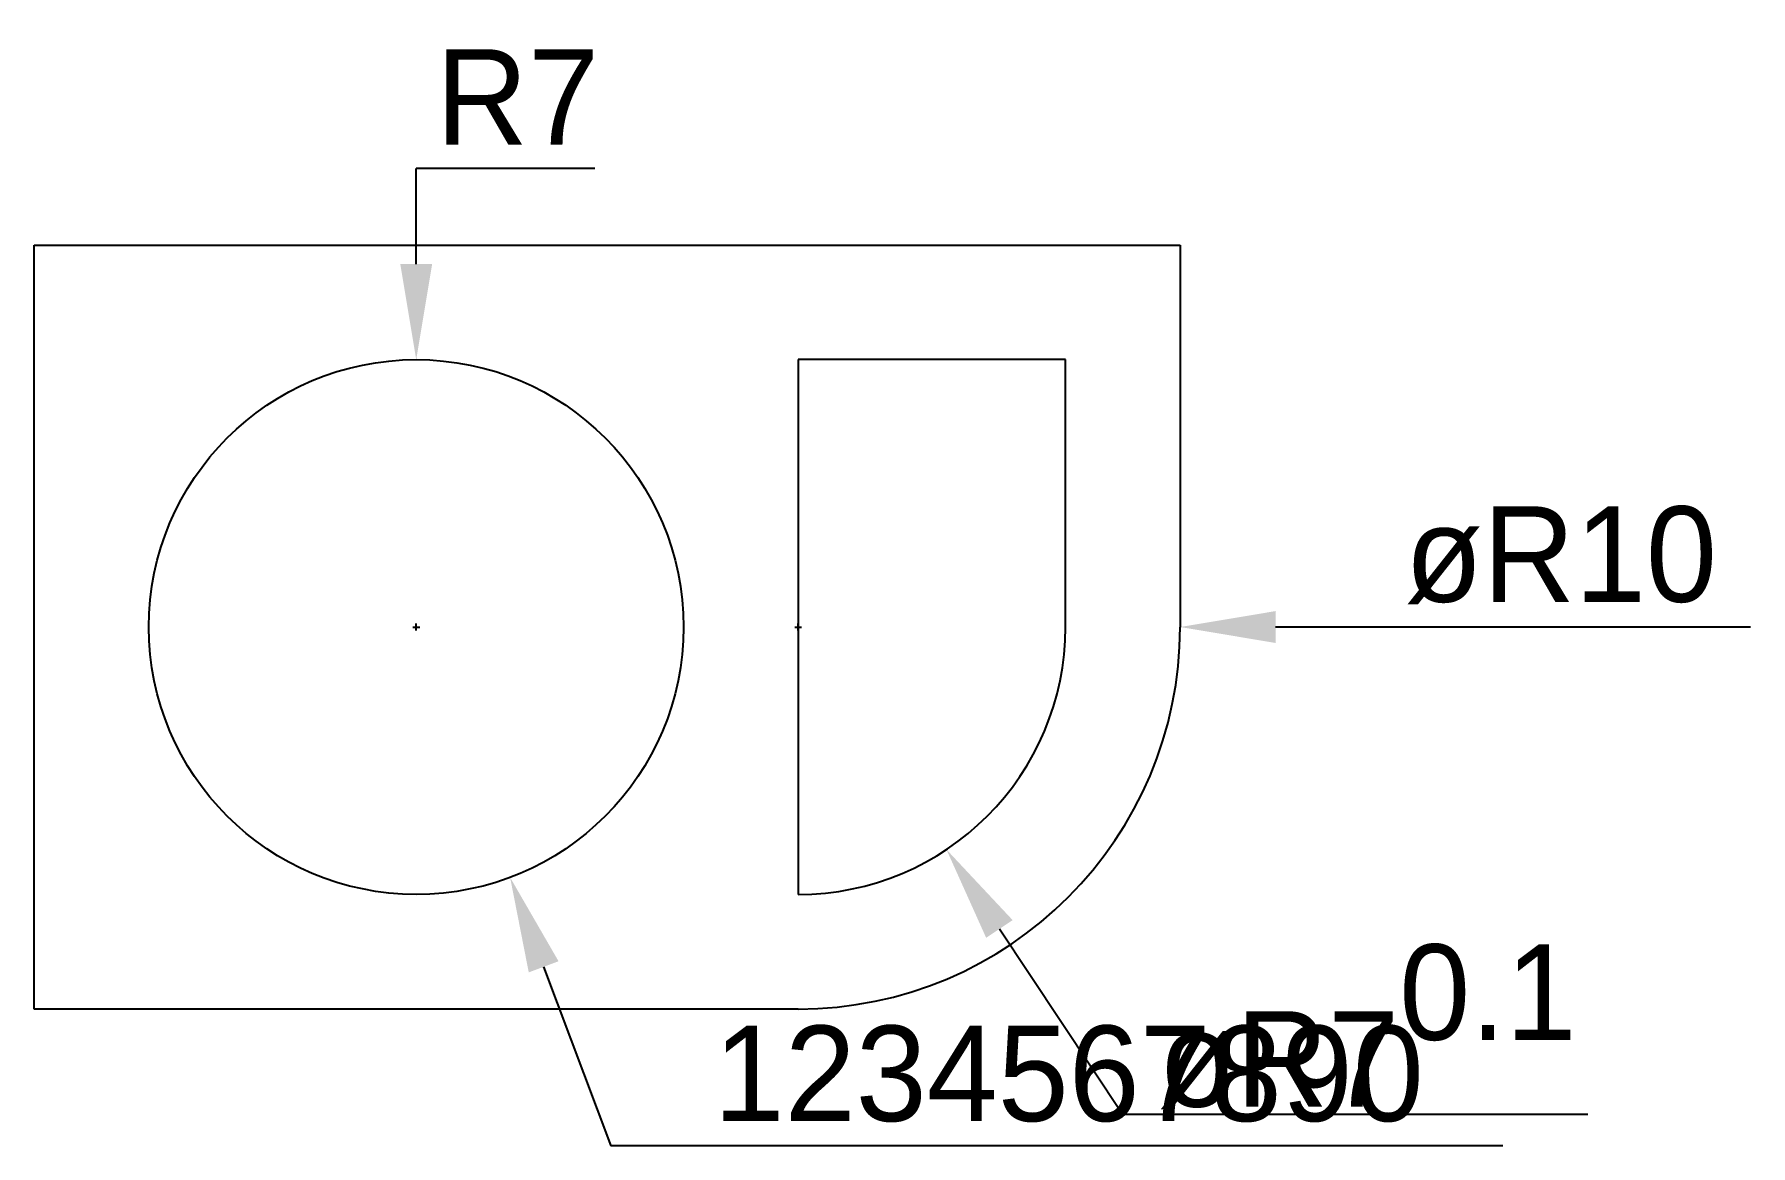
# Model space of a CAD drawing. Extents: x 10 to 54.9, y -3.6 to 25.5.
import ezdxf

# ---------------------------------------------------------------- set-up
doc = ezdxf.new("R2010")
doc.units = 0
doc.header["$MEASUREMENT"] = 0
doc.layers.get('0').update_dxf_attribs({"color": 178, "lineweight": 25, "true_color": 0x000000})
doc.styles.add('QCADDimTextStyle', font='txt')
doc.dimstyles.new('QCADDimStyle', dxfattribs={"dimtxt": 2.5, "dimasz": 2.5, "dimexe": 1.25, "dimexo": 0.625, "dimtad": 1, "dimtoh": 1, "dimdec": 4, "dimzin": 0, "dimdsep": 46, "dimtxsty": 'QCADDimTextStyle', "dimcen": 0.09, "dimadec": 0, "dimazin": 0, "dimtfac": 1, "dimtdec": 4, "dimtofl": 0, "dimtmove": 0, "dimatfit": 3, "dimfxl": 1, "dimtolj": 1, "dimtzin": 0, "dimarcsym": 0})

# ---------------------------------------------------------------- blocks, each defined once
blk = doc.blocks.new('*D3')
at = {"color": 0}
for p, q in [((29.91, 10), (30.09, 10)), ((30, 9.91), (30, 10.09))]:
    blk.add_line(p, q, dxfattribs=at)
at = {"color": 0, "lineweight": -2}
for p in [(35.27, 2.096), (50.678, -2.758)]:
    blk.add_line(p, (38.505, -2.758), dxfattribs=at)
at = {"color": 0}
blk.add_solid([(35.616, 2.327), (34.923, 1.864), (33.883, 4.176)], dxfattribs=at)
at = {"layer": 'Defpoints', "color": 0}
for p in [(30, 10), (33.883, 4.176)]:
    blk.add_point(p, dxfattribs=at)
at = {"color": 0, "insert": (44.904, -0.466), "char_height": 2.5, "attachment_point": 5, "style": 'QCADDimTextStyle'}
blk.add_mtext('\\A1;\\A1;øR7\\S0.1^ ;', dxfattribs=at)
blk = doc.blocks.new('*D4')
at = {"color": 0}
for p, q in [((29.91, 10), (30.09, 10)), ((30, 9.91), (30, 10.09))]:
    blk.add_line(p, q, dxfattribs=at)
at = {"color": 0, "lineweight": -2}
blk.add_line((54.94, 10), (42.5, 10), dxfattribs=at)
at = {"color": 0}
blk.add_solid([(42.5, 10.417), (42.5, 9.583), (40, 10)], dxfattribs=at)
at = {"layer": 'Defpoints', "color": 0}
for p in [(30, 10), (40, 10)]:
    blk.add_point(p, dxfattribs=at)
at = {"color": 0, "insert": (49.97, 11.875), "char_height": 2.5, "attachment_point": 5, "style": 'QCADDimTextStyle'}
blk.add_mtext('\\A1;øR10', dxfattribs=at)
blk = doc.blocks.new('*D5')
at = {"color": 0, "lineweight": -2}
for p in [(24.673, 22), (20, 19.5)]:
    blk.add_line(p, (20, 22), dxfattribs=at)
at = {"color": 0}
for p, q in [((19.91, 10), (20.09, 10)), ((20, 9.91), (20, 10.09))]:
    blk.add_line(p, q, dxfattribs=at)
blk.add_solid([(19.583, 19.5), (20.417, 19.5), (20, 17)], dxfattribs=at)
at = {"layer": 'Defpoints', "color": 0}
for p in [(20, 17), (20, 10)]:
    blk.add_point(p, dxfattribs=at)
at = {"color": 0, "insert": (22.649, 23.875), "char_height": 2.5, "attachment_point": 5, "style": 'QCADDimTextStyle'}
blk.add_mtext('\\A1;R7', dxfattribs=at)
blk = doc.blocks.new('*D6')
at = {"color": 0}
for p, q in [((19.91, 10), (20.09, 10)), ((20, 9.91), (20, 10.09))]:
    blk.add_line(p, q, dxfattribs=at)
at = {"color": 0, "lineweight": -2}
for p in [(23.336, 1.105), (48.454, -3.577)]:
    blk.add_line(p, (25.091, -3.577), dxfattribs=at)
at = {"color": 0}
blk.add_solid([(23.726, 1.251), (22.946, 0.959), (22.458, 3.446)], dxfattribs=at)
at = {"layer": 'Defpoints', "color": 0}
for p in [(20, 10), (22.458, 3.446)]:
    blk.add_point(p, dxfattribs=at)
at = {"color": 0, "insert": (37.085, -1.702), "char_height": 2.5, "attachment_point": 5, "style": 'QCADDimTextStyle'}
blk.add_mtext('\\A1;1234567890', dxfattribs=at)

msp = doc.modelspace()

# ---------------------------------------------------------------- linework, layer by layer
for p, q in [((10, 0), (10, 20)), ((10, 20), (40, 20)), ((40, 20), (40, 10)), ((37, 17), (30, 17)), ((30, 17), (30, 3)), ((37, 10), (37, 17)), ((30, 0), (10, 0))]:
    msp.add_line(p, q)
msp.add_circle((20, 10), 7)
for radius in [7, 10]:
    msp.add_arc((30, 10), radius, 270, 0)

# ---------------------------------------------------------------- dimensions: what is measured, and where the dimension line sits
dim = msp.add_radius_dim(center=(20, 10), mpoint=(20, 17), dimstyle='QCADDimStyle', override={"dimtxt": 2.5, "dimasz": 2.5, "dimexe": 1.25, "dimexo": 0.625, "dimgap": 0.625, "dimzin": 8, "dimclrd": 0, "dimclre": 0, "dimclrt": 0, "dimazin": 3, "dimtmove": 2})
dim.commit()
dim.dimension.update_dxf_attribs({"geometry": '*D5', "text_midpoint": (22.64881, 23.875)})
for center, mpoint, text, picture, middle in [((30, 10), (40, 10), 'ø<>', '*D4', (49.97024, 11.875)), ((20, 10), (22.45786, 3.4457), '1234567890', '*D6', (37.08534, -1.70177)), ((30, 10), (33.8829, 4.17565), '\\A1;ø<>\\S0.1^ ;', '*D3', (44.90421, -0.46644))]:
    dim = msp.add_radius_dim(center=center, mpoint=mpoint, text=text, dimstyle='QCADDimStyle', override={"dimtxt": 2.5, "dimasz": 2.5, "dimexe": 1.25, "dimexo": 0.625, "dimgap": 0.625, "dimzin": 8, "dimclrd": 0, "dimclre": 0, "dimclrt": 0, "dimazin": 3, "dimtmove": 2})
    dim.commit()
    dim.dimension.update_dxf_attribs({"geometry": picture, "text_midpoint": middle})

doc.saveas('drawing.dxf')
